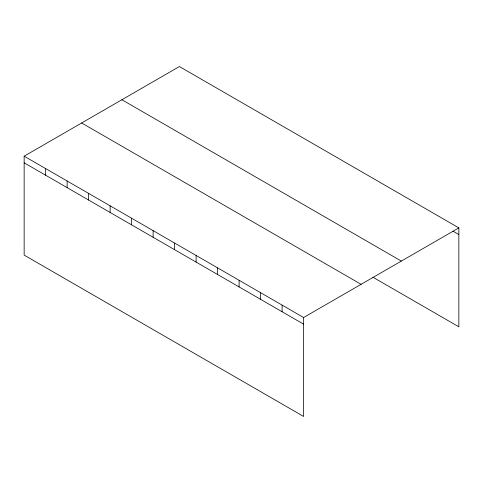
<?xml version="1.0" encoding="UTF-8"?>
<svg xmlns="http://www.w3.org/2000/svg" width="483" height="483" viewBox="0 0 483 483"><rect width="100%" height="100%" fill="white"/><g stroke="black" fill="none" stroke-linecap="round" stroke-linejoin="round"><path stroke-width="0.72" d="M153.129 237.286L153.129 230.645M174.623 249.699L174.623 243.058M196.122 262.106L196.122 255.465M260.609 299.339L260.609 292.698M24.15 156.184L303.602 317.518L303.602 416.449L24.15 255.115L24.15 156.184L179.398 66.551L458.85 227.885L458.85 326.816L372.864 277.176M303.602 317.518L458.85 227.885M452.988 231.146L458.85 234.527M121.897 99.746L401.349 261.086M81.651 122.984L361.103 284.324M24.15 162.819L303.602 324.159M282.102 305.111L282.102 311.752M239.109 280.291L239.109 286.926M217.616 267.878L217.616 274.519M131.63 218.238L131.63 224.873M110.136 205.824L110.136 212.466M88.637 193.411L88.637 200.053M67.143 181.004L67.143 187.645M45.643 168.591L45.643 175.232"/></g></svg>
